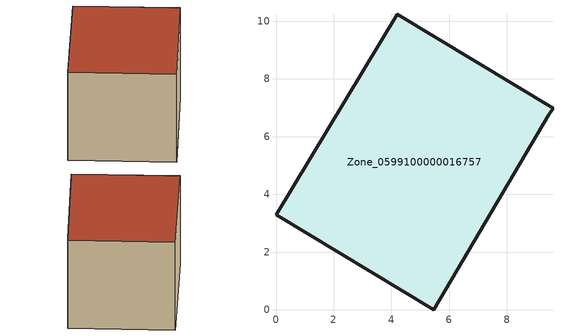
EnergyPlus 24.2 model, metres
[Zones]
Zone_0599100000016757
 floor ground (C_G): 4.21,10.24 9.6,6.99 9.46,6.76 5.46,0 0,3.3 z0
 wall outside (C_F): 5.46,0 9.46,6.76 9.6,6.99 4.21,10.24 0,3.3 5.46,0 z0:5.84
 roof outside (C_R): 9.6,6.99 4.21,10.24 0,3.3 5.46,0 9.46,6.76 z5.84
[BUILDING]
Pand.0599100000016757: North Axis=0; Terrain=City; Loads Convergence Tolerance Value=0.04; Temperature Convergence Tolerance Value=0.4; Solar Distribution=FullExterior; Maximum Number of Warmup Days=25; Minimum Number of Warmup Days=1
[Site:Location]
Rotterdam.The.Hague.AP_ZH_NLD Design_Conditions: Latitude=51.96; Longitude=4.45; Time Zone=1; Elevation=-4.5
[SITE:GROUNDTEMPERATURE:BUILDINGSURFACE]
18, 18, 18, 18, 18, 18, 18, 18, 18, 18, 18, 18
[MATERIAL] Thermal Absorptance=0.9; Solar Absorptance=0.7; Visible Absorptance=0.7
Name | Roughness | Thickness | Conductivity | Density | Specific Heat
G.TC.1946-1964 | MediumSmooth | 0.15 | 1 | 540 | 1210
F.TC.1946-1964 | Rough | 0.3 | 0.857143 | 1920 | 840
R.TC.1946-1964 | MediumRough | 0.2 | 0.235294 | 1500 | 1000
[CONSTRUCTION]
C_G: G.TC.1946-1964
C_F: F.TC.1946-1964
C_R: R.TC.1946-1964
[ZONE]
Zone_0599100000016757: Type=1; Multiplier=1; Ceiling Height=Autocalculate; Volume=Autocalculate; Floor Area=autocalculate; Part of Total Floor Area=Yes
[ZONEINFILTRATION:DESIGNFLOWRATE]
Infil_Zone_0599100000016757: Zone or ZoneList or Space or SpaceList=Zone_0599100000016757; Schedule=AlwaysOn; Design Flow Rate Calculation Method=Flow/Area; Flow Rate per Floor Area=0.003; Constant Term Coefficient=1; Temperature Term Coefficient=0; Velocity Term Coefficient=0; Velocity Squared Term Coefficient=0
[HVACTEMPLATE:ZONE:IDEALLOADSAIRSYSTEM]
Zone_0599100000016757: Maximum Heating Supply Air Temperature=50; Minimum Cooling Supply Air Temperature=13; Maximum Heating Supply Air Humidity Ratio=0.0156; Minimum Cooling Supply Air Humidity Ratio=0.0077; Heating Limit=NoLimit; Cooling Limit=NoLimit; Dehumidification Control Type=ConstantSensibleHeatRatio; Cooling Sensible Heat Ratio=0.7; Dehumidification Setpoint=60; Humidification Control Type=None; Humidification Setpoint=30; Outdoor Air Method=None; Outdoor Air Flow Rate per Person=0.00944; Outdoor Air Flow Rate per Zone Floor Area=0; Outdoor Air Flow Rate per Zone=0; Demand Controlled Ventilation Type=None; Outdoor Air Economizer Type=NoEconomizer; Heat Recovery Type=None; Sensible Heat Recovery Effectiveness=0.7; Latent Heat Recovery Effectiveness=0.65
[ZONECONTROL:THERMOSTAT]
ThermostatControl_Zone_0599100000016757: Zone or ZoneList=Zone_0599100000016757; Control Type Schedule=DualSetpointControlType; Control 1=Thermostat_Zone_0599100000016757; Temperature Difference Between Cutout And Setpoint=0
[THERMOSTATSETPOINT:DUALSETPOINT]
Thermostat_Zone_0599100000016757: Heating Setpoint Temperature Schedule=HeatingSetpoint_Zone_0599100000016757; Cooling Setpoint Temperature Schedule=CoolingSetpoint_Zone_0599100000016757
[SCHEDULE:COMPACT]
HeatingSetpoint_Zone_0599100000016757: Through: 12/31, For: AllDays, Until: 24:00, 21
CoolingSetpoint_Zone_0599100000016757: Through: 12/31, For: AllDays, Until: 24:00, 24
DualSetpointControlType: Through: 12/31, For: AllDays, Until: 24:00, 4
AlwaysOn: Through: 12/31, For: AllDays, Until: 24:00, 1
